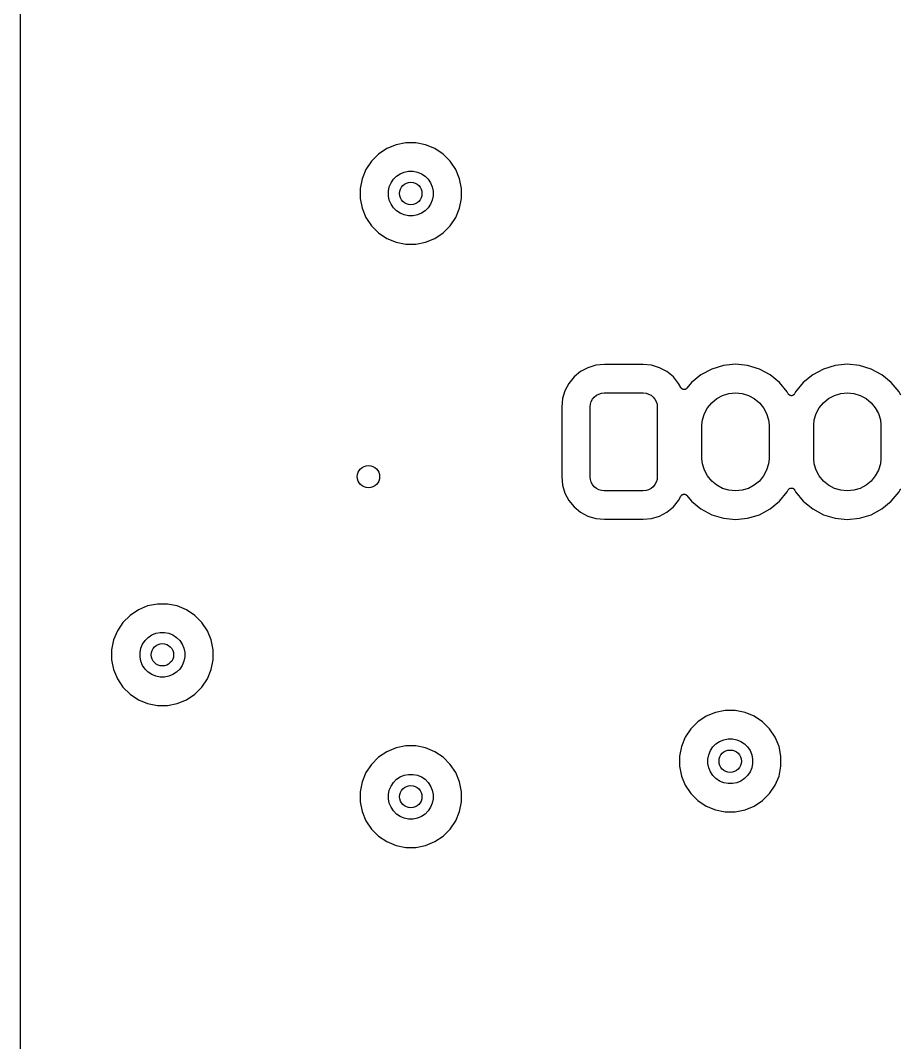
# Model space of a CAD drawing. Extents: x 1 to 139, y -76 to -1.
# Drawn here: x 0.64 to 16.38, y -56.47 to -38.18 of the extents above; entities that cross this region are included whole.
import ezdxf

# ---------------------------------------------------------------- set-up
doc = ezdxf.new("R2010")
doc.units = 0
doc.header["$MEASUREMENT"] = 0
doc.layers.add('BLACK', color=7, linetype='CONTINUOUS')

msp = doc.modelspace()

# ---------------------------------------------------------------- linework, layer by layer
at = {"layer": 'BLACK', "linetype": 'CONTINUOUS'}
for p, q in [((0.635, -56.8778), (0.635, -6.16231)), ((7.35514, -40.4019), (7.1899, -40.4703)), ((7.53057, -40.367), (7.35514, -40.4019)), ((7.70943, -40.367), (7.53057, -40.367)), ((7.88486, -40.4019), (7.70943, -40.367)), ((8.0501, -40.4703), (7.88486, -40.4019)), ((7.04118, -40.5697), (6.91471, -40.6962)), ((7.1899, -40.4703), (7.04118, -40.5697)), ((8.19882, -40.5697), (8.0501, -40.4703)), ((8.32529, -40.6962), (8.19882, -40.5697)), ((6.91471, -40.6962), (6.81534, -40.8449)), ((8.42466, -40.8449), (8.32529, -40.6962)), ((6.81534, -40.8449), (6.74689, -41.0101)), ((7.3093, -41.02), (7.36501, -40.9643)), ((7.36501, -40.9643), (7.43053, -40.9205)), ((7.43053, -40.9205), (7.50332, -40.8904)), ((7.50332, -40.8904), (7.5806, -40.875)), ((7.5806, -40.875), (7.6594, -40.875)), ((7.6594, -40.875), (7.73668, -40.8904)), ((7.73668, -40.8904), (7.80947, -40.9205)), ((7.80947, -40.9205), (7.87498, -40.9643)), ((7.87498, -40.9643), (7.9307, -41.02)), ((8.49311, -41.0101), (8.42466, -40.8449)), ((6.74689, -41.0101), (6.712, -41.1856)), ((7.23537, -41.1583), (7.26552, -41.0855)), ((7.26552, -41.0855), (7.3093, -41.02)), ((7.9307, -41.02), (7.97447, -41.0855)), ((7.97447, -41.0855), (8.00463, -41.1583)), ((8.528, -41.1856), (8.49311, -41.0101)), ((6.712, -41.1856), (6.712, -41.3644)), ((7.22, -41.2356), (7.23537, -41.1583)), ((7.22, -41.3144), (7.22, -41.2356)), ((7.23537, -41.3917), (7.22, -41.3144)), ((8.00463, -41.1583), (8.02, -41.2356)), ((8.02, -41.3144), (8.00463, -41.3917)), ((8.02, -41.2356), (8.02, -41.3144)), ((8.528, -41.3644), (8.528, -41.1856)), ((6.712, -41.3644), (6.74689, -41.5399)), ((7.26552, -41.4645), (7.23537, -41.3917)), ((7.3093, -41.53), (7.26552, -41.4645)), ((7.97447, -41.4645), (7.9307, -41.53)), ((8.00463, -41.3917), (7.97447, -41.4645)), ((8.49311, -41.5399), (8.528, -41.3644)), ((6.74689, -41.5399), (6.81534, -41.7051)), ((6.81534, -41.7051), (6.91471, -41.8538)), ((7.36501, -41.5857), (7.3093, -41.53)), ((7.43053, -41.6295), (7.36501, -41.5857)), ((7.50332, -41.6596), (7.43053, -41.6295)), ((7.5806, -41.675), (7.50332, -41.6596)), ((7.6594, -41.675), (7.5806, -41.675)), ((7.73668, -41.6596), (7.6594, -41.675)), ((7.80947, -41.6295), (7.73668, -41.6596)), ((7.87498, -41.5857), (7.80947, -41.6295)), ((7.9307, -41.53), (7.87498, -41.5857)), ((8.32529, -41.8538), (8.42466, -41.7051)), ((8.42466, -41.7051), (8.49311, -41.5399)), ((6.91471, -41.8538), (7.04118, -41.9803)), ((8.19882, -41.9803), (8.32529, -41.8538)), ((7.04118, -41.9803), (7.1899, -42.0797)), ((8.0501, -42.0797), (8.19882, -41.9803)), ((7.1899, -42.0797), (7.35514, -42.1481)), ((7.35514, -42.1481), (7.53057, -42.183)), ((7.53057, -42.183), (7.70943, -42.183)), ((7.70943, -42.183), (7.88486, -42.1481)), ((7.88486, -42.1481), (8.0501, -42.0797)), ((10.789, -44.3924), (10.6575, -44.4627)), ((10.9316, -44.3492), (10.789, -44.3924)), ((11.0831, -44.3342), (10.9316, -44.3492)), ((11.7769, -44.3342), (11.0831, -44.3342)), ((11.9284, -44.3492), (11.7769, -44.3342)), ((12.071, -44.3924), (11.9284, -44.3492)), ((12.2025, -44.4627), (12.071, -44.3924)), ((13.0039, -44.4164), (12.8114, -44.5193)), ((13.2128, -44.353), (13.0039, -44.4164)), ((13.43, -44.3316), (13.2128, -44.353)), ((13.6472, -44.353), (13.43, -44.3316)), ((13.8561, -44.4164), (13.6472, -44.353)), ((14.0486, -44.5193), (13.8561, -44.4164)), ((15.0039, -44.4164), (14.8114, -44.5193)), ((15.2128, -44.353), (15.0039, -44.4164)), ((15.43, -44.3316), (15.2128, -44.353)), ((15.6472, -44.353), (15.43, -44.3316)), ((15.8561, -44.4164), (15.6472, -44.353)), ((16.0486, -44.5193), (15.8561, -44.4164)), ((10.5423, -44.5573), (10.4477, -44.6725)), ((10.6575, -44.4627), (10.5423, -44.5573)), ((12.3177, -44.5573), (12.2025, -44.4627)), ((12.4123, -44.6725), (12.3177, -44.5573)), ((12.8114, -44.5193), (12.6427, -44.6577)), ((14.2173, -44.6577), (14.0486, -44.5193)), ((14.8114, -44.5193), (14.6427, -44.6577)), ((16.2173, -44.6577), (16.0486, -44.5193)), ((10.3774, -44.804), (10.3342, -44.9466)), ((10.4477, -44.6725), (10.3774, -44.804)), ((12.4536, -44.7498), (12.4123, -44.6725)), ((12.457, -44.7548), (12.4536, -44.7498)), ((12.4603, -44.7598), (12.457, -44.7548)), ((12.4604, -44.76), (12.4603, -44.7598)), ((12.4605, -44.7601), (12.4604, -44.76)), ((12.4648, -44.7644), (12.4605, -44.7601)), ((12.469, -44.7687), (12.4648, -44.7644)), ((12.4691, -44.7688), (12.469, -44.7687)), ((12.4692, -44.7689), (12.4691, -44.7688)), ((12.4742, -44.7722), (12.4692, -44.7689)), ((12.4792, -44.7756), (12.4742, -44.7722)), ((12.4794, -44.7757), (12.4792, -44.7756)), ((12.4795, -44.7758), (12.4794, -44.7757)), ((12.485, -44.7781), (12.4795, -44.7758)), ((12.4906, -44.7805), (12.485, -44.7781)), ((12.4908, -44.7805), (12.4906, -44.7805)), ((12.491, -44.7806), (12.4908, -44.7805)), ((12.4968, -44.7817), (12.491, -44.7806)), ((12.5028, -44.783), (12.4968, -44.7817)), ((12.5029, -44.783), (12.5028, -44.783)), ((12.5031, -44.783), (12.5029, -44.783)), ((12.5091, -44.7831), (12.5031, -44.783)), ((12.5152, -44.7831), (12.5091, -44.7831)), ((12.5153, -44.7831), (12.5152, -44.7831)), ((12.5155, -44.7831), (12.5153, -44.7831)), ((12.5214, -44.7819), (12.5155, -44.7831)), ((12.5274, -44.7808), (12.5214, -44.7819)), ((12.5275, -44.7808), (12.5274, -44.7808)), ((12.5277, -44.7807), (12.5275, -44.7808)), ((12.5332, -44.7785), (12.5277, -44.7807)), ((12.5389, -44.7762), (12.5332, -44.7785)), ((12.539, -44.7761), (12.5389, -44.7762)), ((12.5391, -44.7761), (12.539, -44.7761)), ((12.5442, -44.7727), (12.5391, -44.7761)), ((12.5492, -44.7695), (12.5442, -44.7727)), ((12.5494, -44.7694), (12.5492, -44.7695)), ((12.5495, -44.7693), (12.5494, -44.7694)), ((12.5538, -44.765), (12.5495, -44.7693)), ((12.5581, -44.7608), (12.5538, -44.765)), ((12.5583, -44.7606), (12.5581, -44.7608)), ((12.5587, -44.7601), (12.5583, -44.7606)), ((12.5583, -44.7606), (12.5583, -44.7606)), ((12.5583, -44.7606), (12.5583, -44.7606)), ((12.6427, -44.6577), (12.5587, -44.7601)), ((14.3557, -44.8264), (14.2173, -44.6577)), ((14.6427, -44.6577), (14.5043, -44.8265)), ((16.3557, -44.8264), (16.2173, -44.6577)), ((10.3342, -44.9466), (10.3192, -45.0981)), ((10.849, -44.9993), (10.8721, -44.9561)), ((10.8721, -44.9561), (10.9032, -44.9182)), ((10.9032, -44.9182), (10.9411, -44.8871)), ((10.9411, -44.8871), (10.9843, -44.864)), ((10.9843, -44.864), (11.0312, -44.8498)), ((11.0312, -44.8498), (11.08, -44.845)), ((11.08, -44.845), (11.78, -44.845)), ((11.78, -44.845), (11.8288, -44.8498)), ((11.8288, -44.8498), (11.8757, -44.864)), ((11.8757, -44.864), (11.9189, -44.8871)), ((11.9189, -44.8871), (11.9568, -44.9182)), ((11.9568, -44.9182), (11.9879, -44.9561)), ((11.9879, -44.9561), (12.011, -44.9993)), ((13.0037, -45.0187), (13.095, -44.9437)), ((13.095, -44.9437), (13.1993, -44.888)), ((13.1993, -44.888), (13.3124, -44.8537)), ((13.3124, -44.8537), (13.43, -44.8421)), ((13.43, -44.8421), (13.5476, -44.8537)), ((13.5476, -44.8537), (13.6607, -44.888)), ((13.6607, -44.888), (13.765, -44.9437)), ((13.765, -44.9437), (13.8563, -45.0187)), ((14.374, -44.8606), (14.3557, -44.8264)), ((14.3774, -44.8657), (14.374, -44.8606)), ((14.3807, -44.8707), (14.3774, -44.8657)), ((14.3808, -44.8708), (14.3807, -44.8707)), ((14.3809, -44.8709), (14.3808, -44.8708)), ((14.3853, -44.8754), (14.3809, -44.8709)), ((14.3894, -44.8795), (14.3853, -44.8754)), ((14.3895, -44.8796), (14.3894, -44.8795)), ((14.3896, -44.8797), (14.3895, -44.8796)), ((14.3947, -44.8831), (14.3896, -44.8797)), ((14.3997, -44.8865), (14.3947, -44.8831)), ((14.3998, -44.8865), (14.3997, -44.8865)), ((14.3999, -44.8866), (14.3998, -44.8865)), ((14.4055, -44.889), (14.3999, -44.8866)), ((14.4111, -44.8913), (14.4055, -44.889)), ((14.4112, -44.8913), (14.4111, -44.8913)), ((14.4114, -44.8914), (14.4112, -44.8913)), ((14.4173, -44.8926), (14.4114, -44.8914)), ((14.4232, -44.8938), (14.4173, -44.8926)), ((14.4234, -44.8938), (14.4232, -44.8938)), ((14.4235, -44.8939), (14.4234, -44.8938)), ((14.4296, -44.8939), (14.4235, -44.8939)), ((14.4356, -44.894), (14.4296, -44.8939)), ((14.4358, -44.8939), (14.4356, -44.894)), ((14.4359, -44.8939), (14.4358, -44.8939)), ((14.4418, -44.8928), (14.4359, -44.8939)), ((14.4478, -44.8917), (14.4418, -44.8928)), ((14.4479, -44.8916), (14.4478, -44.8917)), ((14.4481, -44.8916), (14.4479, -44.8916)), ((14.4537, -44.8893), (14.4481, -44.8916)), ((14.4593, -44.887), (14.4537, -44.8893)), ((14.4594, -44.887), (14.4593, -44.887)), ((14.4595, -44.8869), (14.4594, -44.887)), ((14.4646, -44.8836), (14.4595, -44.8869)), ((14.4697, -44.8803), (14.4646, -44.8836)), ((14.4698, -44.8802), (14.4697, -44.8803)), ((14.4699, -44.8801), (14.4698, -44.8802)), ((14.4743, -44.8758), (14.4699, -44.8801)), ((14.4786, -44.8716), (14.4743, -44.8758)), ((14.4787, -44.8714), (14.4786, -44.8715)), ((14.4786, -44.8715), (14.4786, -44.8716)), ((14.4822, -44.8663), (14.4787, -44.8714)), ((14.4856, -44.8614), (14.4822, -44.8663)), ((14.4857, -44.8612), (14.4856, -44.8614)), ((14.486, -44.8606), (14.4857, -44.8612)), ((14.4857, -44.8612), (14.4857, -44.8612)), ((14.4857, -44.8612), (14.4857, -44.8612)), ((14.5043, -44.8265), (14.486, -44.8606)), ((15.0037, -45.0187), (15.095, -44.9437)), ((15.095, -44.9437), (15.1993, -44.888)), ((15.1993, -44.888), (15.3124, -44.8537)), ((15.3124, -44.8537), (15.43, -44.8421)), ((15.43, -44.8421), (15.5476, -44.8537)), ((15.5476, -44.8537), (15.6607, -44.888)), ((15.6607, -44.888), (15.765, -44.9437)), ((15.765, -44.9437), (15.8563, -45.0187)), ((16.374, -44.8606), (16.3557, -44.8264)), ((16.3774, -44.8657), (16.374, -44.8606)), ((16.3807, -44.8707), (16.3774, -44.8657)), ((16.3808, -44.8708), (16.3807, -44.8707)), ((16.3809, -44.8709), (16.3808, -44.8708)), ((16.3853, -44.8754), (16.3809, -44.8709)), ((10.3192, -45.0981), (10.3192, -46.3419)), ((10.83, -45.095), (10.8348, -45.0462)), ((10.83, -46.345), (10.83, -45.095)), ((10.8348, -45.0462), (10.849, -44.9993)), ((12.011, -44.9993), (12.0252, -45.0462)), ((12.0252, -45.0462), (12.03, -45.095)), ((12.03, -45.095), (12.03, -46.345)), ((12.873, -45.2143), (12.9287, -45.11)), ((12.9287, -45.11), (13.0037, -45.0187)), ((13.8563, -45.0187), (13.9313, -45.11)), ((13.9313, -45.11), (13.987, -45.2143)), ((14.873, -45.2143), (14.9287, -45.11)), ((14.9287, -45.11), (15.0037, -45.0187)), ((15.8563, -45.0187), (15.9313, -45.11)), ((15.9313, -45.11), (15.987, -45.2143)), ((12.83, -45.4155), (12.8387, -45.3274)), ((12.8387, -45.3274), (12.873, -45.2143)), ((13.987, -45.2143), (14.0213, -45.3274)), ((14.0213, -45.3274), (14.03, -45.4155)), ((14.83, -45.4155), (14.8387, -45.3274)), ((14.8387, -45.3274), (14.873, -45.2143)), ((15.987, -45.2143), (16.0213, -45.3274)), ((16.0213, -45.3274), (16.03, -45.4155)), ((12.83, -46.0245), (12.83, -45.4155)), ((14.03, -45.4155), (14.03, -46.0245)), ((14.83, -46.0245), (14.83, -45.4155)), ((16.03, -45.4155), (16.03, -46.0245)), ((12.8387, -46.1126), (12.83, -46.0245)), ((14.03, -46.0245), (14.0213, -46.1126)), ((14.8387, -46.1126), (14.83, -46.0245)), ((16.03, -46.0245), (16.0213, -46.1126)), ((12.873, -46.2257), (12.8387, -46.1126)), ((12.9287, -46.33), (12.873, -46.2257)), ((13.987, -46.2257), (13.9313, -46.33)), ((14.0213, -46.1126), (13.987, -46.2257)), ((14.873, -46.2257), (14.8387, -46.1126)), ((14.9287, -46.33), (14.873, -46.2257)), ((15.987, -46.2257), (15.9313, -46.33)), ((16.0213, -46.1126), (15.987, -46.2257)), ((10.3192, -46.3419), (10.3342, -46.4934)), ((10.8348, -46.3938), (10.83, -46.345)), ((10.849, -46.4407), (10.8348, -46.3938)), ((10.8721, -46.4839), (10.849, -46.4407)), ((12.011, -46.4407), (11.9879, -46.4839)), ((12.0252, -46.3938), (12.011, -46.4407)), ((12.03, -46.345), (12.0252, -46.3938)), ((13.0037, -46.4213), (12.9287, -46.33)), ((13.095, -46.4963), (13.0037, -46.4213)), ((13.8563, -46.4213), (13.765, -46.4963)), ((13.9313, -46.33), (13.8563, -46.4213)), ((15.0037, -46.4213), (14.9287, -46.33)), ((15.095, -46.4963), (15.0037, -46.4213)), ((15.8563, -46.4213), (15.765, -46.4963)), ((15.9313, -46.33), (15.8563, -46.4213)), ((10.3342, -46.4934), (10.3774, -46.636)), ((10.3774, -46.636), (10.4477, -46.7675)), ((10.9032, -46.5218), (10.8721, -46.4839)), ((10.9411, -46.5529), (10.9032, -46.5218)), ((10.9843, -46.576), (10.9411, -46.5529)), ((11.0312, -46.5902), (10.9843, -46.576)), ((11.08, -46.595), (11.0312, -46.5902)), ((11.78, -46.595), (11.08, -46.595)), ((11.8288, -46.5902), (11.78, -46.595)), ((11.8757, -46.576), (11.8288, -46.5902)), ((11.9189, -46.5529), (11.8757, -46.576)), ((11.9568, -46.5218), (11.9189, -46.5529)), ((11.9879, -46.4839), (11.9568, -46.5218)), ((13.1993, -46.552), (13.095, -46.4963)), ((13.3124, -46.5863), (13.1993, -46.552)), ((13.43, -46.5979), (13.3124, -46.5863)), ((13.5476, -46.5863), (13.43, -46.5979)), ((13.6607, -46.552), (13.5476, -46.5863)), ((13.765, -46.4963), (13.6607, -46.552)), ((14.2173, -46.7823), (14.3557, -46.6136)), ((14.3557, -46.6136), (14.374, -46.5794)), ((14.374, -46.5794), (14.3743, -46.5788)), ((14.3743, -46.5788), (14.3744, -46.5786)), ((14.3743, -46.5788), (14.3743, -46.5788)), ((14.3743, -46.5788), (14.3743, -46.5788)), ((14.3744, -46.5786), (14.3778, -46.5737)), ((14.3778, -46.5737), (14.3813, -46.5686)), ((14.3813, -46.5686), (14.3814, -46.5685)), ((14.3814, -46.5684), (14.3857, -46.5643)), ((14.3814, -46.5685), (14.3814, -46.5684)), ((14.3857, -46.5643), (14.3901, -46.5599)), ((14.3901, -46.5599), (14.3902, -46.5598)), ((14.3902, -46.5598), (14.3903, -46.5597)), ((14.3903, -46.5597), (14.3954, -46.5564)), ((14.3954, -46.5564), (14.4005, -46.5531)), ((14.4005, -46.5531), (14.4006, -46.553)), ((14.4006, -46.553), (14.4007, -46.553)), ((14.4007, -46.553), (14.4064, -46.5507)), ((14.4064, -46.5507), (14.4119, -46.5484)), ((14.4119, -46.5484), (14.4121, -46.5484)), ((14.4121, -46.5484), (14.4122, -46.5483)), ((14.4122, -46.5483), (14.4181, -46.5472)), ((14.4181, -46.5472), (14.4241, -46.5461)), ((14.4241, -46.5461), (14.4242, -46.5461)), ((14.4242, -46.5461), (14.4244, -46.546)), ((14.4244, -46.546), (14.4303, -46.5461)), ((14.4303, -46.5461), (14.4365, -46.5461)), ((14.4365, -46.5461), (14.4366, -46.5462)), ((14.4366, -46.5462), (14.4368, -46.5462)), ((14.4368, -46.5462), (14.4425, -46.5473)), ((14.4425, -46.5473), (14.4486, -46.5486)), ((14.4486, -46.5486), (14.4488, -46.5486)), ((14.4488, -46.5486), (14.4489, -46.5487)), ((14.4489, -46.5487), (14.4543, -46.551)), ((14.4543, -46.551), (14.4601, -46.5534)), ((14.4601, -46.5534), (14.4602, -46.5535)), ((14.4602, -46.5535), (14.4603, -46.5535)), ((14.4603, -46.5535), (14.4652, -46.5568)), ((14.4652, -46.5568), (14.4704, -46.5603)), ((14.4704, -46.5603), (14.4705, -46.5604)), ((14.4705, -46.5604), (14.4706, -46.5605)), ((14.4706, -46.5605), (14.4747, -46.5646)), ((14.4747, -46.5646), (14.4791, -46.5691)), ((14.4791, -46.5691), (14.4792, -46.5692)), ((14.4792, -46.5692), (14.4793, -46.5693)), ((14.4793, -46.5693), (14.4825, -46.5742)), ((14.4825, -46.5742), (14.486, -46.5794)), ((14.486, -46.5794), (14.5043, -46.6136)), ((14.5043, -46.6136), (14.6427, -46.7823)), ((15.1993, -46.552), (15.095, -46.4963)), ((15.3124, -46.5863), (15.1993, -46.552)), ((15.43, -46.5979), (15.3124, -46.5863)), ((15.5476, -46.5863), (15.43, -46.5979)), ((15.6607, -46.552), (15.5476, -46.5863)), ((15.765, -46.4963), (15.6607, -46.552)), ((16.2173, -46.7823), (16.3557, -46.6136)), ((16.3557, -46.6136), (16.374, -46.5794)), ((16.374, -46.5794), (16.3743, -46.5788)), ((16.3743, -46.5788), (16.3744, -46.5786)), ((16.3743, -46.5788), (16.3743, -46.5788)), ((16.3743, -46.5788), (16.3743, -46.5788)), ((16.3744, -46.5786), (16.3778, -46.5737)), ((16.3778, -46.5737), (16.3813, -46.5686)), ((16.3813, -46.5686), (16.3814, -46.5685)), ((16.3814, -46.5684), (16.3857, -46.5643)), ((16.3814, -46.5685), (16.3814, -46.5684)), ((10.4477, -46.7675), (10.5423, -46.8827)), ((12.3177, -46.8827), (12.4123, -46.7675)), ((12.4123, -46.7675), (12.4536, -46.6902)), ((12.4536, -46.6902), (12.4539, -46.6897)), ((12.4539, -46.6897), (12.454, -46.6894)), ((12.4539, -46.6897), (12.4539, -46.6897)), ((12.4539, -46.6897), (12.4539, -46.6897)), ((12.454, -46.6894), (12.4574, -46.6845)), ((12.4574, -46.6845), (12.4608, -46.6795)), ((12.4608, -46.6795), (12.461, -46.6794)), ((12.461, -46.6794), (12.4611, -46.6792)), ((12.4611, -46.6792), (12.4654, -46.675)), ((12.4654, -46.675), (12.4697, -46.6708)), ((12.4697, -46.6708), (12.4698, -46.6707)), ((12.4698, -46.6707), (12.4699, -46.6706)), ((12.4699, -46.6706), (12.475, -46.6673)), ((12.475, -46.6673), (12.48, -46.664)), ((12.48, -46.664), (12.4802, -46.6639)), ((12.4802, -46.6639), (12.4803, -46.6638)), ((12.4803, -46.6638), (12.486, -46.6615)), ((12.486, -46.6615), (12.4915, -46.6593)), ((12.4915, -46.6593), (12.4917, -46.6593)), ((12.4917, -46.6593), (12.4918, -46.6592)), ((12.4918, -46.6592), (12.4979, -46.658)), ((12.4979, -46.658), (12.5037, -46.6569)), ((12.5037, -46.6569), (12.5038, -46.6569)), ((12.5038, -46.6569), (12.504, -46.6569)), ((12.504, -46.6569), (12.5101, -46.6569)), ((12.5101, -46.6569), (12.5161, -46.657)), ((12.5161, -46.657), (12.5162, -46.657)), ((12.5162, -46.657), (12.5164, -46.657)), ((12.5164, -46.657), (12.5224, -46.6582)), ((12.5224, -46.6582), (12.5282, -46.6594)), ((12.5282, -46.6594), (12.5284, -46.6595)), ((12.5284, -46.6595), (12.5285, -46.6595)), ((12.5285, -46.6595), (12.5341, -46.6619)), ((12.5341, -46.6619), (12.5396, -46.6642)), ((12.5396, -46.6642), (12.5398, -46.6643)), ((12.5398, -46.6643), (12.5399, -46.6643)), ((12.5399, -46.6643), (12.5449, -46.6677)), ((12.5449, -46.6677), (12.5499, -46.6711)), ((12.5499, -46.6711), (12.5501, -46.6712)), ((12.5501, -46.6712), (12.5502, -46.6713)), ((12.5502, -46.6713), (12.5544, -46.6755)), ((12.5544, -46.6755), (12.5587, -46.6799)), ((12.5587, -46.6799), (12.6427, -46.7823)), ((12.6427, -46.7823), (12.8114, -46.9207)), ((14.0486, -46.9207), (14.2173, -46.7823)), ((14.6427, -46.7823), (14.8114, -46.9207)), ((16.0486, -46.9207), (16.2173, -46.7823)), ((10.5423, -46.8827), (10.6575, -46.9773)), ((10.6575, -46.9773), (10.789, -47.0476)), ((12.071, -47.0476), (12.2025, -46.9773)), ((12.2025, -46.9773), (12.3177, -46.8827)), ((12.8114, -46.9207), (13.0039, -47.0236)), ((13.8561, -47.0236), (14.0486, -46.9207)), ((14.8114, -46.9207), (15.0039, -47.0236)), ((15.8561, -47.0236), (16.0486, -46.9207)), ((10.789, -47.0476), (10.9316, -47.0908)), ((10.9316, -47.0908), (11.0831, -47.1058)), ((11.0831, -47.1058), (11.7769, -47.1058)), ((11.7769, -47.1058), (11.9284, -47.0908)), ((11.9284, -47.0908), (12.071, -47.0476)), ((13.0039, -47.0236), (13.2128, -47.087)), ((13.2128, -47.087), (13.43, -47.1084)), ((13.43, -47.1084), (13.6472, -47.087)), ((13.6472, -47.087), (13.8561, -47.0236)), ((15.0039, -47.0236), (15.2128, -47.087)), ((15.2128, -47.087), (15.43, -47.1084)), ((15.43, -47.1084), (15.6472, -47.087)), ((15.6472, -47.087), (15.8561, -47.0236)), ((2.91014, -48.6569), (2.7449, -48.7253)), ((3.08557, -48.622), (2.91014, -48.6569)), ((3.26443, -48.622), (3.08557, -48.622)), ((3.43986, -48.6569), (3.26443, -48.622)), ((3.6051, -48.7253), (3.43986, -48.6569)), ((2.59618, -48.8247), (2.46971, -48.9512)), ((2.7449, -48.7253), (2.59618, -48.8247)), ((3.75382, -48.8247), (3.6051, -48.7253)), ((3.88029, -48.9512), (3.75382, -48.8247)), ((2.46971, -48.9512), (2.37034, -49.0999)), ((3.97966, -49.0999), (3.88029, -48.9512)), ((2.37034, -49.0999), (2.30189, -49.2651)), ((2.92001, -49.2193), (2.98553, -49.1755)), ((2.98553, -49.1755), (3.05832, -49.1454)), ((3.05832, -49.1454), (3.1356, -49.13)), ((3.1356, -49.13), (3.2144, -49.13)), ((3.2144, -49.13), (3.29168, -49.1454)), ((3.29168, -49.1454), (3.36447, -49.1755)), ((3.36447, -49.1755), (3.42998, -49.2193)), ((4.04811, -49.2651), (3.97966, -49.0999)), ((2.30189, -49.2651), (2.267, -49.4406)), ((2.79037, -49.4133), (2.82052, -49.3405)), ((2.82052, -49.3405), (2.8643, -49.275)), ((2.8643, -49.275), (2.92001, -49.2193)), ((3.42998, -49.2193), (3.4857, -49.275)), ((3.4857, -49.275), (3.52947, -49.3405)), ((3.52947, -49.3405), (3.55963, -49.4133)), ((4.083, -49.4406), (4.04811, -49.2651)), ((2.267, -49.4406), (2.267, -49.6194)), ((2.775, -49.4906), (2.79037, -49.4133)), ((2.775, -49.5694), (2.775, -49.4906)), ((2.79037, -49.6467), (2.775, -49.5694)), ((3.55963, -49.4133), (3.575, -49.4906)), ((3.575, -49.5694), (3.55963, -49.6467)), ((3.575, -49.4906), (3.575, -49.5694)), ((4.083, -49.6194), (4.083, -49.4406)), ((2.267, -49.6194), (2.30189, -49.7949)), ((2.82052, -49.7195), (2.79037, -49.6467)), ((2.8643, -49.785), (2.82052, -49.7195)), ((3.52947, -49.7195), (3.4857, -49.785)), ((3.55963, -49.6467), (3.52947, -49.7195)), ((4.04811, -49.7949), (4.083, -49.6194)), ((2.30189, -49.7949), (2.37034, -49.9601)), ((2.92001, -49.8407), (2.8643, -49.785)), ((2.98553, -49.8845), (2.92001, -49.8407)), ((3.05832, -49.9146), (2.98553, -49.8845)), ((3.1356, -49.93), (3.05832, -49.9146)), ((3.2144, -49.93), (3.1356, -49.93)), ((3.29168, -49.9146), (3.2144, -49.93)), ((3.36447, -49.8845), (3.29168, -49.9146)), ((3.42998, -49.8407), (3.36447, -49.8845)), ((3.4857, -49.785), (3.42998, -49.8407)), ((3.97966, -49.9601), (4.04811, -49.7949)), ((2.37034, -49.9601), (2.46971, -50.1088)), ((2.46971, -50.1088), (2.59618, -50.2353)), ((3.75382, -50.2353), (3.88029, -50.1088)), ((3.88029, -50.1088), (3.97966, -49.9601)), ((2.59618, -50.2353), (2.7449, -50.3347)), ((3.6051, -50.3347), (3.75382, -50.2353)), ((2.7449, -50.3347), (2.91014, -50.4031)), ((2.91014, -50.4031), (3.08557, -50.438)), ((3.08557, -50.438), (3.26443, -50.438)), ((3.26443, -50.438), (3.43986, -50.4031)), ((3.43986, -50.4031), (3.6051, -50.3347)), ((12.9049, -50.6303), (12.7562, -50.7297)), ((13.0701, -50.5619), (12.9049, -50.6303)), ((13.2456, -50.527), (13.0701, -50.5619)), ((13.4244, -50.527), (13.2456, -50.527)), ((13.5999, -50.5619), (13.4244, -50.527)), ((13.7651, -50.6303), (13.5999, -50.5619)), ((13.9138, -50.7297), (13.7651, -50.6303)), ((12.7562, -50.7297), (12.6297, -50.8562)), ((14.0403, -50.8562), (13.9138, -50.7297)), ((12.5303, -51.0049), (12.4619, -51.1701)), ((12.6297, -50.8562), (12.5303, -51.0049)), ((13.2183, -51.0504), (13.2956, -51.035)), ((13.2956, -51.035), (13.3744, -51.035)), ((13.3744, -51.035), (13.4517, -51.0504)), ((14.1397, -51.0049), (14.0403, -50.8562)), ((14.2081, -51.1701), (14.1397, -51.0049)), ((7.35514, -51.1969), (7.1899, -51.2653)), ((7.53057, -51.162), (7.35514, -51.1969)), ((7.70943, -51.162), (7.53057, -51.162)), ((7.88486, -51.1969), (7.70943, -51.162)), ((8.0501, -51.2653), (7.88486, -51.1969)), ((12.4619, -51.1701), (12.427, -51.3456)), ((12.9805, -51.2455), (13.0243, -51.18)), ((13.0243, -51.18), (13.08, -51.1243)), ((13.08, -51.1243), (13.1455, -51.0805)), ((13.1455, -51.0805), (13.2183, -51.0504)), ((13.4517, -51.0504), (13.5245, -51.0805)), ((13.5245, -51.0805), (13.59, -51.1243)), ((13.59, -51.1243), (13.6457, -51.18)), ((13.6457, -51.18), (13.6895, -51.2455)), ((14.243, -51.3456), (14.2081, -51.1701)), ((7.04118, -51.3647), (6.91471, -51.4912)), ((7.1899, -51.2653), (7.04118, -51.3647)), ((8.19882, -51.3647), (8.0501, -51.2653)), ((8.32529, -51.4912), (8.19882, -51.3647)), ((12.427, -51.3456), (12.427, -51.5244)), ((12.935, -51.3956), (12.9504, -51.3183)), ((12.935, -51.4744), (12.935, -51.3956)), ((12.9504, -51.3183), (12.9805, -51.2455)), ((13.6895, -51.2455), (13.7196, -51.3183)), ((13.7196, -51.3183), (13.735, -51.3956)), ((13.735, -51.3956), (13.735, -51.4744)), ((14.243, -51.5244), (14.243, -51.3456)), ((6.91471, -51.4912), (6.81534, -51.6399)), ((8.42466, -51.6399), (8.32529, -51.4912)), ((12.427, -51.5244), (12.4619, -51.6999)), ((12.9504, -51.5517), (12.935, -51.4744)), ((12.9805, -51.6245), (12.9504, -51.5517)), ((13.7196, -51.5517), (13.6895, -51.6245)), ((13.735, -51.4744), (13.7196, -51.5517)), ((14.2081, -51.6999), (14.243, -51.5244)), ((6.81534, -51.6399), (6.74689, -51.8051)), ((7.3093, -51.815), (7.36501, -51.7593)), ((7.36501, -51.7593), (7.43053, -51.7155)), ((7.43053, -51.7155), (7.50332, -51.6854)), ((7.50332, -51.6854), (7.5806, -51.67)), ((7.5806, -51.67), (7.6594, -51.67)), ((7.6594, -51.67), (7.73668, -51.6854)), ((7.73668, -51.6854), (7.80947, -51.7155)), ((7.80947, -51.7155), (7.87498, -51.7593)), ((7.87498, -51.7593), (7.9307, -51.815)), ((8.49311, -51.8051), (8.42466, -51.6399)), ((12.4619, -51.6999), (12.5303, -51.8651)), ((13.0243, -51.69), (12.9805, -51.6245)), ((13.08, -51.7457), (13.0243, -51.69)), ((13.1455, -51.7895), (13.08, -51.7457)), ((13.59, -51.7457), (13.5245, -51.7895)), ((13.6457, -51.69), (13.59, -51.7457)), ((13.6895, -51.6245), (13.6457, -51.69)), ((14.1397, -51.8651), (14.2081, -51.6999)), ((6.74689, -51.8051), (6.712, -51.9806)), ((7.23537, -51.9533), (7.26552, -51.8805)), ((7.26552, -51.8805), (7.3093, -51.815)), ((7.9307, -51.815), (7.97447, -51.8805)), ((7.97447, -51.8805), (8.00463, -51.9533)), ((8.528, -51.9806), (8.49311, -51.8051)), ((12.5303, -51.8651), (12.6297, -52.0138)), ((13.2183, -51.8196), (13.1455, -51.7895)), ((13.2956, -51.835), (13.2183, -51.8196)), ((13.3744, -51.835), (13.2956, -51.835)), ((13.4517, -51.8196), (13.3744, -51.835)), ((13.5245, -51.7895), (13.4517, -51.8196)), ((14.0403, -52.0138), (14.1397, -51.8651)), ((6.712, -51.9806), (6.712, -52.1594)), ((7.22, -52.0306), (7.23537, -51.9533)), ((7.22, -52.1094), (7.22, -52.0306)), ((7.23537, -52.1867), (7.22, -52.1094)), ((8.00463, -51.9533), (8.02, -52.0306)), ((8.02, -52.1094), (8.00463, -52.1867)), ((8.02, -52.0306), (8.02, -52.1094)), ((8.528, -52.1594), (8.528, -51.9806)), ((12.6297, -52.0138), (12.7562, -52.1403)), ((13.9138, -52.1403), (14.0403, -52.0138)), ((6.712, -52.1594), (6.74689, -52.3349)), ((7.26552, -52.2595), (7.23537, -52.1867)), ((7.3093, -52.325), (7.26552, -52.2595)), ((7.97447, -52.2595), (7.9307, -52.325)), ((8.00463, -52.1867), (7.97447, -52.2595)), ((8.49311, -52.3349), (8.528, -52.1594)), ((12.7562, -52.1403), (12.9049, -52.2397)), ((12.9049, -52.2397), (13.0701, -52.3081)), ((13.0701, -52.3081), (13.2456, -52.343)), ((13.4244, -52.343), (13.5999, -52.3081)), ((13.5999, -52.3081), (13.7651, -52.2397)), ((13.7651, -52.2397), (13.9138, -52.1403)), ((6.74689, -52.3349), (6.81534, -52.5001)), ((7.36501, -52.3807), (7.3093, -52.325)), ((7.43053, -52.4245), (7.36501, -52.3807)), ((7.50332, -52.4546), (7.43053, -52.4245)), ((7.5806, -52.47), (7.50332, -52.4546)), ((7.6594, -52.47), (7.5806, -52.47)), ((7.73668, -52.4546), (7.6594, -52.47)), ((7.80947, -52.4245), (7.73668, -52.4546)), ((7.87498, -52.3807), (7.80947, -52.4245)), ((7.9307, -52.325), (7.87498, -52.3807)), ((8.42466, -52.5001), (8.49311, -52.3349)), ((13.2456, -52.343), (13.4244, -52.343)), ((6.81534, -52.5001), (6.91471, -52.6488)), ((6.91471, -52.6488), (7.04118, -52.7753)), ((8.19882, -52.7753), (8.32529, -52.6488)), ((8.32529, -52.6488), (8.42466, -52.5001)), ((7.04118, -52.7753), (7.1899, -52.8747)), ((8.0501, -52.8747), (8.19882, -52.7753)), ((7.1899, -52.8747), (7.35514, -52.9431)), ((7.35514, -52.9431), (7.53057, -52.978)), ((7.53057, -52.978), (7.70943, -52.978)), ((7.70943, -52.978), (7.88486, -52.9431)), ((7.88486, -52.9431), (8.0501, -52.8747))]:
    msp.add_line(p, q, dxfattribs=at)
at = {"layer": 'BLACK'}
for centre in [(7.62, -41.275), (6.8622, -46.3425), (3.175, -49.53), (13.335, -51.435), (7.62, -52.07)]:
    msp.add_circle(centre, 0.2, dxfattribs=at)

doc.saveas('drawing.dxf')
